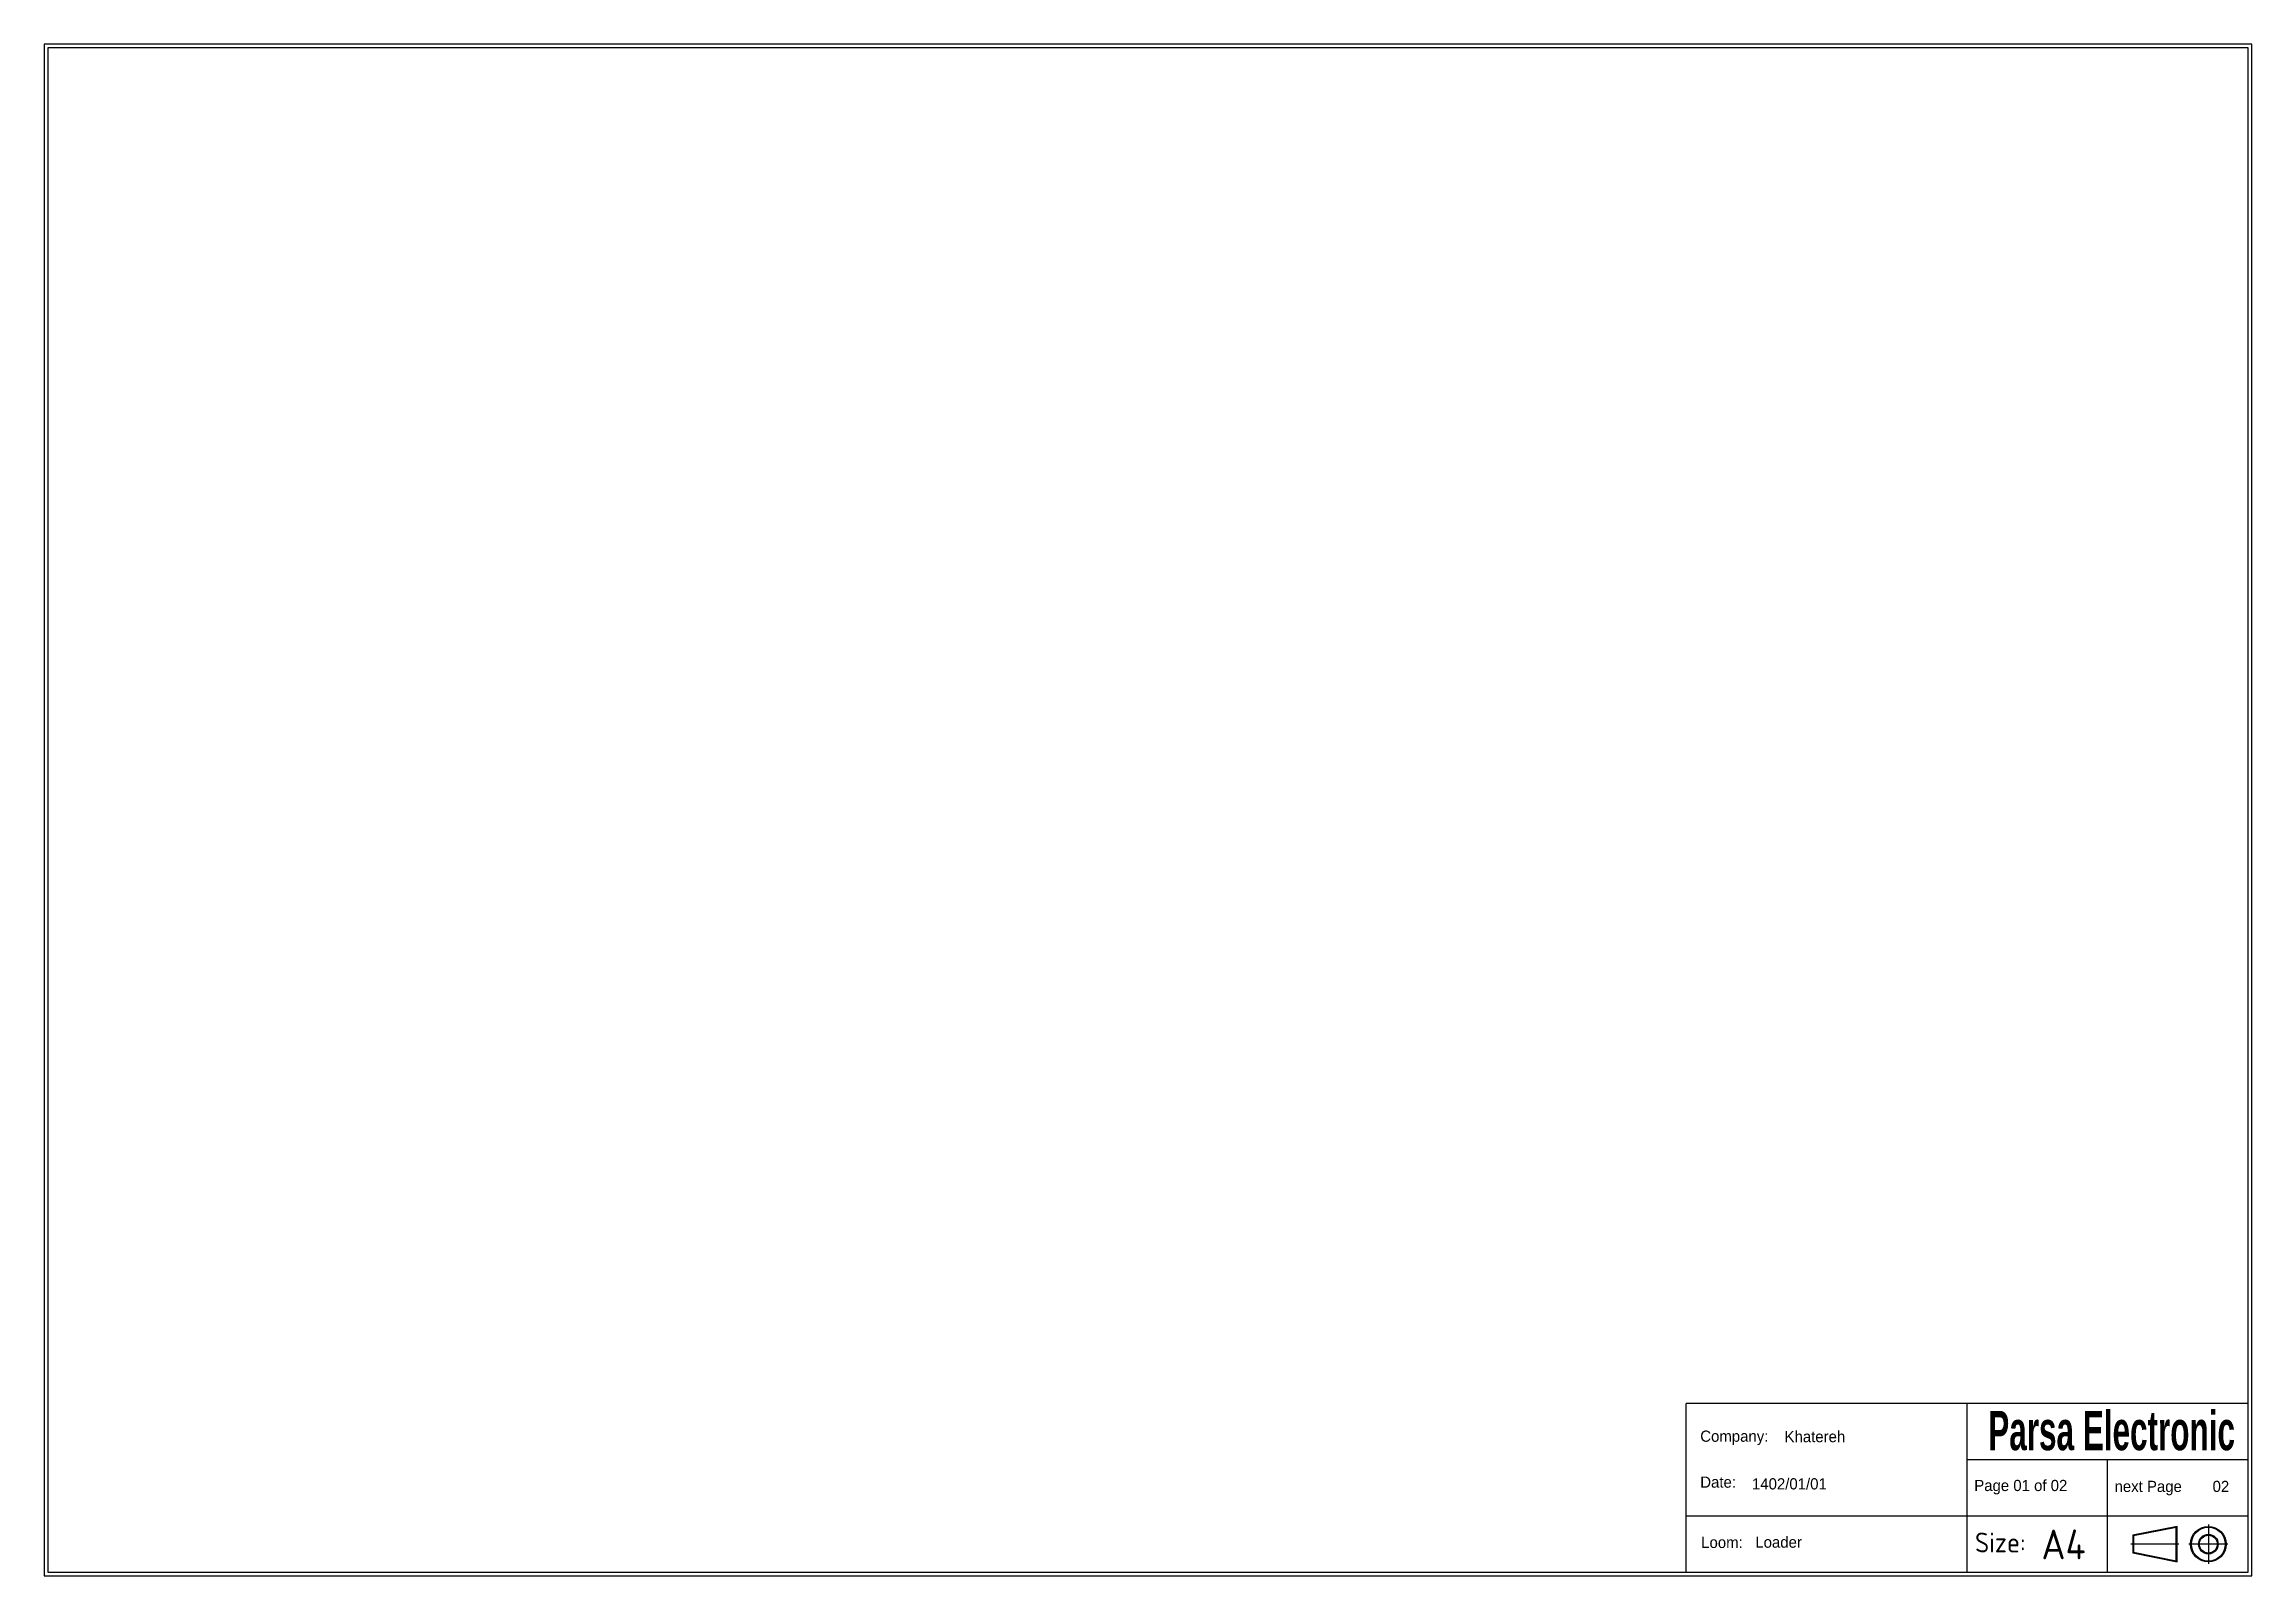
# Model space of a CAD drawing. Header units: millimetres. Extents: x 2021 to 2278, y 1539 to 1717.
import ezdxf

# ---------------------------------------------------------------- set-up
doc = ezdxf.new("R2010")
doc.units = ezdxf.units.MM
doc.layers.add('DIM', color=7, linetype='Continuous')
doc.styles.add('AA', font='', dxfattribs={"height": 1})
doc.styles.add('ACISOTS', font='isocp.shx')
doc.styles.add('RAAD', font='swisscb.ttf', dxfattribs={"width": 0.7})
doc.styles.get('AA').set_extended_font_data('Zar')

msp = doc.modelspace()

# ---------------------------------------------------------------- linework, layer by layer
for p, q in [((2021.02, 1716.98), (2021.02, 1538.61)), ((2021.46, 1716.54), (2021.46, 1539.05)), ((2277.54, 1539.05), (2277.54, 1716.54)), ((2277.98, 1538.61), (2277.98, 1716.98)), ((2277.54, 1558.67), (2277.54, 1568.48)), ((2277.54, 1558.67), (2212.13, 1558.67)), ((2212.13, 1539.04), (2212.13, 1558.67)), ((2244.83, 1539.04), (2244.83, 1558.67)), ((2277.54, 1539.04), (2277.54, 1558.67)), ((2277.54, 1552.12), (2244.83, 1552.12)), ((2261.19, 1545.58), (2261.19, 1552.12)), ((2277.54, 1545.58), (2212.13, 1545.58)), ((2261.19, 1539.04), (2261.19, 1545.58)), ((2269.28, 1544.38), (2264.11, 1543.35)), ((2269.28, 1540.24), (2269.28, 1544.38)), ((2272.92, 1544.59), (2272.92, 1540.03)), ((2269.49, 1542.31), (2263.9, 1542.31)), ((2264.11, 1543.35), (2264.11, 1541.28)), ((2269.18, 1544.26), (2264.21, 1543.26)), ((2264.21, 1543.26), (2264.21, 1541.36)), ((2269.18, 1540.37), (2269.18, 1544.26)), ((2275.2, 1542.31), (2270.64, 1542.31)), ((2264.11, 1541.28), (2269.28, 1540.24)), ((2264.21, 1541.36), (2269.18, 1540.37)), ((2021.02, 1538.61), (2277.98, 1538.61)), ((2021.46, 1539.05), (2277.54, 1539.05)), ((2179.42, 1539.04), (2277.54, 1539.04))]:
    msp.add_line(p, q)
for radius in [2.07, 1.97, 1.14, 1.04]:
    msp.add_circle((2272.92, 1542.31), radius)
at = {"layer": 'DIM'}
for p, q in [((2277.98, 1716.98), (2021.02, 1716.98)), ((2277.54, 1716.54), (2021.46, 1716.54))]:
    msp.add_line(p, q, dxfattribs=at)

# ---------------------------------------------------------------- texts
at = {"color": 30, "style": 'RAAD', "width": 0.7}
msp.add_text('Parsa Electronic ', height=4.5699, dxfattribs=at).set_placement((2247.3, 1553.25))
at = {"color": 7, "ltscale": 0.5, "style": 'AA'}
for s, height, p in [('Company:', 1.301, (2213.78, 1554.23)), ('Khatereh', 1.301, (2223.59, 1554.18)), ('Date:', 1.301, (2213.78, 1548.88)), ('1402/01/01', 1.301, (2219.8, 1548.68)), ('Page 01 of 02', 1.3007, (2245.67, 1548.49)), ('next Page ', 1.301, (2262, 1548.38)), ('02', 1.301, (2273.41, 1548.38)), ('Loom:', 1.301, (2213.89, 1541.86)), ('Loader', 1.301, (2220.19, 1541.89))]:
    msp.add_text(s, height=height, dxfattribs=at).set_placement(p)
at = {"style": 'ACISOTS'}
for s, height, p in [('Size:', 2.314, (2245.76, 1541.34)), ('A4', 3.472, (2253.49, 1540.54))]:
    msp.add_text(s, height=height, dxfattribs=at).set_placement(p)

doc.saveas('drawing.dxf')
